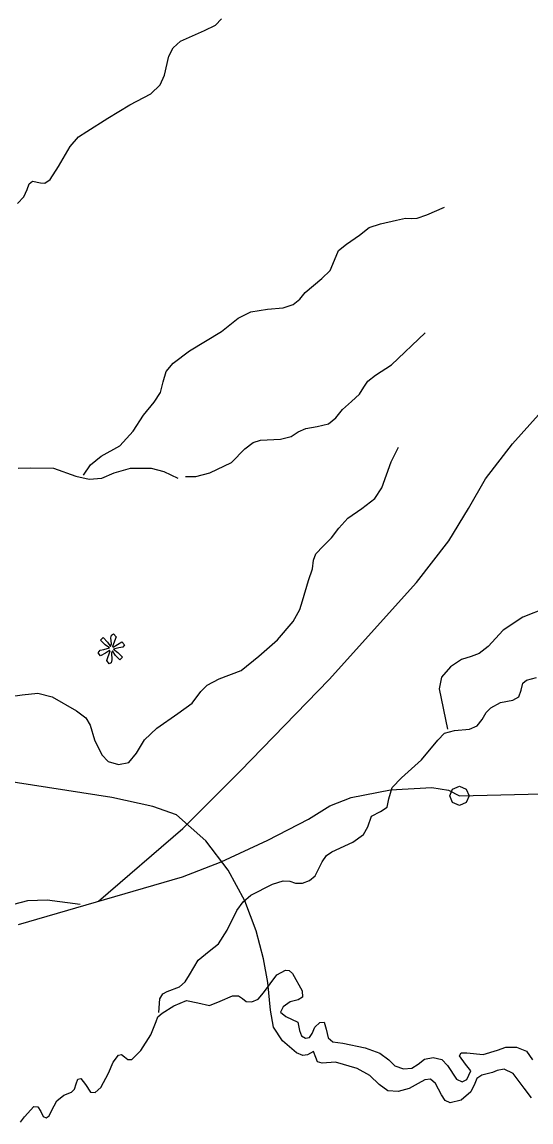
# Model space of a CAD drawing. Extents: x 59 to 518, y 17 to 555.
# Drawn here: x 373.7 to 405.3, y 345.6 to 413.7 of the extents above; entities that cross this region are included whole.
import ezdxf

# ---------------------------------------------------------------- set-up
doc = ezdxf.new("R2010")
doc.units = 0

msp = doc.modelspace()

# ---------------------------------------------------------------- linework, layer by layer
at = {"layer": '1'}
for p, q in [((385.047739, 413.202514), (385.743924, 413.527515)), ((385.743924, 413.527515), (386.111892, 413.925837)), ((383.561312, 412.547187), (385.047739, 413.202514)), ((382.839882, 411.612501), (383.119238, 412.121283)), ((383.119238, 412.121283), (383.561312, 412.547187)), ((382.579886, 410.438637), (382.839882, 411.612501)), ((382.301563, 409.83237), (382.579886, 410.438637)), ((381.733392, 409.283913), (382.301563, 409.83237)), ((380.423356, 408.591147), (381.733392, 409.283913)), ((379.051761, 407.76988), (380.423356, 408.591147)), ((377.755306, 406.948617), (379.051761, 407.76988)), ((376.729647, 406.024999), (377.252182, 406.611971)), ((377.252182, 406.611971), (377.755306, 406.948617)), ((376.010116, 404.793147), (376.729647, 406.024999)), ((375.485625, 403.972189), (376.010116, 404.793147)), ((374.189709, 403.709172), (374.395543, 403.869576)), ((374.395543, 403.869576), (374.883346, 403.766917)), ((375.160508, 403.754079), (375.485625, 403.972189)), ((373.859916, 402.911972), (374.06067, 403.356285)), ((374.06067, 403.356285), (374.189709, 403.709172)), ((374.883346, 403.766917), (375.160508, 403.754079)), ((373.457684, 402.496565), (373.859916, 402.911972)), ((398.833819, 401.78642), (399.93532, 402.261611)), ((395.248242, 401.0089), (395.96094, 401.2248)), ((395.96094, 401.2248), (396.943863, 401.462483)), ((396.943863, 401.462483), (397.504083, 401.589428)), ((397.504083, 401.589428), (397.8617, 401.570521)), ((397.8617, 401.570521), (398.23437, 401.581269)), ((398.23437, 401.581269), (398.833819, 401.78642)), ((393.855084, 399.982895), (394.66519, 400.53371)), ((394.66519, 400.53371), (395.248242, 401.0089)), ((393.364984, 399.573824), (393.855084, 399.982895)), ((393.1098, 398.97832), (393.364984, 399.573824)), ((392.85062, 398.352113), (393.1098, 398.97832)), ((391.29547, 396.99148), (392.332281, 397.855386)), ((392.332281, 397.855386), (392.85062, 398.352113)), ((390.55023, 396.246196), (390.967366, 396.574239)), ((390.967366, 396.574239), (391.29547, 396.99148)), ((387.148318, 395.39305), (387.933962, 395.787267)), ((387.933962, 395.787267), (388.96256, 395.95467)), ((388.96256, 395.95467), (389.922486, 396.031592)), ((389.922486, 396.031592), (390.55023, 396.246196)), ((386.11142, 394.57214), (387.148318, 395.39305)), ((384.12423, 393.36247), (386.11142, 394.57214)), ((396.65209, 392.498951), (398.72571, 394.486141)), ((383.109159, 392.606558), (384.12423, 393.36247)), ((382.666364, 392.098924), (383.109159, 392.606558)), ((395.658495, 391.872509), (396.65209, 392.498951)), ((404.132531, 387.618836), (408.391772, 392.358668)), ((382.48276, 391.46171), (382.666364, 392.098924)), ((395.169866, 391.502601), (395.658495, 391.872509)), ((382.318058, 390.785382), (382.48276, 391.46171)), ((394.666305, 390.698033), (394.92419, 391.116421)), ((394.92419, 391.116421), (395.169866, 391.502601)), ((381.942748, 390.198153), (382.318058, 390.785382)), ((393.599676, 389.731481), (394.157299, 390.230996)), ((394.157299, 390.230996), (394.666305, 390.698033)), ((381.27309, 389.38809), (381.942748, 390.198153)), ((393.19594, 389.215661), (393.599676, 389.731481)), ((380.635887, 388.40543), (381.27309, 389.38809)), ((392.734392, 388.849886), (393.19594, 389.215661)), ((379.80448, 387.48733), (380.635887, 388.40543)), ((390.425938, 388.076417), (390.86338, 388.35171)), ((390.86338, 388.35171), (391.325126, 388.571832)), ((391.325126, 388.571832), (392.029792, 388.686584)), ((392.029792, 388.686584), (392.734392, 388.849886)), ((387.558614, 387.304273), (388.07697, 387.70254)), ((388.07697, 387.70254), (388.53047, 387.833481)), ((388.53047, 387.833481), (389.761748, 387.89826)), ((389.761748, 387.89826), (390.425938, 388.076417)), ((402.476256, 385.440773), (404.132531, 387.618836)), ((377.994092, 386.320968), (378.648829, 386.839324)), ((378.648829, 386.839324), (379.80448, 387.48733)), ((386.71614, 386.450951), (387.558614, 387.304273)), ((396.630581, 386.505248), (397.084163, 387.401565)), ((377.558, 385.673), (377.994092, 386.320968)), ((385.387673, 385.824507), (386.71614, 386.450951)), ((396.047353, 384.896145), (396.630581, 386.505248)), ((373.494347, 386.098593), (374.278781, 386.1259)), ((374.278781, 386.1259), (375.702062, 386.113377)), ((375.702062, 386.113377), (377.075113, 385.612654)), ((377.075113, 385.612654), (377.911607, 385.434672)), ((377.911607, 385.434672), (378.681262, 385.497428)), ((378.681262, 385.497428), (379.461709, 385.814828)), ((379.461709, 385.814828), (380.46371, 386.113111)), ((380.46371, 386.113111), (381.754702, 386.103553)), ((381.754702, 386.103553), (382.529644, 385.893107)), ((382.529644, 385.893107), (383.402122, 385.497428)), ((383.865, 385.587), (384.516965, 385.600449)), ((384.516965, 385.600449), (385.387673, 385.824507)), ((395.616718, 384.225214), (396.047353, 384.896145)), ((401.404199, 383.599852), (402.476256, 385.440773)), ((394.805448, 383.610973), (395.616718, 384.225214)), ((393.94556, 383.012873), (394.805448, 383.610973)), ((400.200945, 381.611421), (401.404199, 383.599852)), ((393.369073, 382.390365), (393.94556, 383.012873)), ((392.931778, 381.788313), (393.369073, 382.390365)), ((392.397217, 381.267257), (392.931778, 381.788313)), ((398.189883, 379.035421), (400.200945, 381.611421)), ((391.814033, 380.403175), (391.959823, 380.810957)), ((391.959823, 380.810957), (392.397217, 381.267257)), ((391.742458, 379.866), (391.814033, 380.403175)), ((391.500723, 379.150597), (391.742458, 379.866)), ((391.12259, 377.897755), (391.500723, 379.150597)), ((392.783374, 373.017386), (398.189883, 379.035421)), ((390.539406, 376.623398), (390.952491, 377.349726)), ((390.952491, 377.349726), (391.12259, 377.897755)), ((406.242867, 377.465818), (404.774082, 376.871962)), ((389.56755, 375.478415), (390.539406, 376.623398)), ((404.774082, 376.871962), (403.564587, 376.083638)), ((403.564587, 376.083638), (402.635683, 375.06826)), ((378.614333, 375.457391), (378.77661, 375.624607)), ((378.885618, 375.16785), (378.614333, 375.457391)), ((378.77661, 375.624607), (379.04106, 375.343797)), ((379.04106, 375.343797), (379.232751, 375.062986)), ((379.250037, 375.599912), (379.281698, 375.76704)), ((379.288137, 375.220677), (379.250037, 375.599912)), ((379.281698, 375.76704), (379.419723, 375.856381)), ((379.582, 375.674), (379.357281, 375.072868)), ((379.391853, 375.028418), (379.924193, 375.35897)), ((379.419723, 375.856381), (379.582, 375.674)), ((379.924193, 375.35897), (380.097054, 375.171645)), ((388.4119, 374.463344), (389.56755, 375.478415)), ((378.469342, 374.673521), (378.576773, 374.843218)), ((378.607278, 374.496427), (378.469342, 374.673521)), ((378.576773, 374.843218), (378.813123, 374.881219)), ((378.921998, 374.659057), (378.607278, 374.496427)), ((378.813123, 374.881219), (379.156904, 374.974087)), ((379.156904, 374.974087), (378.885618, 375.16785)), ((379.16396, 374.821687), (378.921998, 374.659057)), ((378.991099, 374.196214), (379.205235, 374.787115)), ((379.205235, 374.787115), (379.16396, 374.821687)), ((379.232751, 375.062986), (379.288137, 375.220677)), ((379.343522, 374.787117), (379.288136, 374.678814)), ((379.288136, 374.678814), (379.319181, 374.230434)), ((379.536094, 374.513539), (379.343522, 374.787117)), ((379.357281, 375.072868), (379.391853, 375.028418)), ((379.753097, 374.974884), (379.409139, 374.900359)), ((379.409139, 374.900359), (379.685716, 374.697027)), ((379.685716, 374.697027), (379.962293, 374.412468)), ((379.989567, 375.016148), (379.753097, 374.974884)), ((380.097054, 375.171645), (379.989567, 375.016148)), ((402.082215, 374.625427), (401.577397, 374.441818)), ((402.635683, 375.06826), (402.082215, 374.625427)), ((379.13609, 373.994073), (378.991099, 374.196214)), ((379.27698, 374.060528), (379.13609, 373.994073)), ((379.319181, 374.230434), (379.27698, 374.060528)), ((379.796135, 374.23996), (379.536094, 374.513539)), ((379.962293, 374.412468), (379.796135, 374.23996)), ((387.32107, 373.577655), (388.4119, 374.463344)), ((400.987351, 374.264967), (400.2921, 373.804616)), ((401.577397, 374.441818), (400.987351, 374.264967)), ((385.971258, 373.059425), (387.32107, 373.577655)), ((400.2921, 373.804616), (399.742701, 373.166068)), ((384.81565, 372.281905), (385.219326, 372.678735)), ((385.219326, 372.678735), (385.971258, 373.059425)), ((387.262752, 367.339084), (392.783374, 373.017386)), ((399.742701, 373.166068), (399.590207, 372.454628)), ((404.687752, 372.367985), (404.775478, 372.793384)), ((404.775478, 372.793384), (405.000885, 372.983801)), ((405.000885, 372.983801), (405.638133, 373.145858)), ((372.858078, 371.948177), (373.753928, 372.0765)), ((373.753928, 372.0765), (374.726177, 372.166326)), ((374.726177, 372.166326), (375.60182, 371.948177)), ((375.60182, 371.948177), (377.128108, 371.07589)), ((384.282427, 371.561045), (384.81565, 372.281905)), ((399.590207, 372.454628), (400.108436, 369.949208)), ((404.169347, 371.752477), (404.533853, 371.942789)), ((404.533853, 371.942789), (404.687752, 372.367985)), ((383.40207, 370.921945), (384.282427, 371.561045)), ((402.50469, 370.98305), (402.797621, 371.266528)), ((402.797621, 371.266528), (403.391652, 371.590464)), ((403.391652, 371.590464), (404.169347, 371.752477)), ((377.128108, 371.07589), (377.694039, 370.649254)), ((377.694039, 370.649254), (377.96225, 370.203337)), ((382.097372, 370.001111), (383.40207, 370.921945)), ((401.949959, 370.154118), (402.268412, 370.553654)), ((402.268412, 370.553654), (402.50469, 370.98305)), ((377.96225, 370.203337), (378.24262, 369.279592)), ((381.343339, 369.2775), (382.097372, 370.001111)), ((399.924874, 369.689747), (400.540512, 369.862564)), ((400.540512, 369.862564), (401.469416, 369.94895)), ((401.469416, 369.94895), (401.949959, 370.154118)), ((378.24262, 369.279592), (378.68121, 368.355847)), ((380.83421, 368.458505), (381.343339, 369.2775)), ((398.510108, 368.059038), (399.503702, 369.257904)), ((399.503702, 369.257904), (399.924874, 369.689747)), ((380.367529, 367.87945), (380.83421, 368.458505)), ((378.68121, 368.355847), (379.08955, 367.953235)), ((379.08955, 367.953235), (379.718816, 367.752731)), ((379.718816, 367.752731), (380.367529, 367.87945)), ((397.257222, 366.924994), (398.510108, 368.059038)), ((383.706099, 363.793852), (387.262752, 367.339084)), ((379.315926, 365.713002), (372.54252, 366.759168)), ((396.674125, 366.341767), (397.257222, 366.924994)), ((400.432239, 366.24301), (400.855571, 366.417899)), ((400.855571, 366.417899), (401.275946, 366.242862)), ((381.844157, 365.168341), (379.315926, 365.713002)), ((394.133314, 365.706803), (396.574161, 366.190395)), ((396.479701, 365.628894), (396.674125, 366.341767)), ((396.574161, 366.190395), (399.145249, 366.332542)), ((399.145249, 366.332542), (400.168903, 366.178091)), ((400.168903, 366.178091), (400.852242, 365.8213)), ((400.257614, 365.821), (400.432239, 366.24301)), ((400.432239, 365.399167), (400.257614, 365.821)), ((400.852242, 365.8213), (415.231692, 366.143341)), ((401.275946, 366.242862), (401.45, 365.821)), ((401.45, 365.821), (401.275949, 365.399167)), ((383.31915, 364.643784), (381.844157, 365.168341)), ((391.49929, 364.374588), (392.817042, 365.19371)), ((392.817042, 365.19371), (394.133314, 365.706803)), ((395.961472, 364.851373), (396.382511, 365.11062)), ((396.382511, 365.11062), (396.479701, 365.628894)), ((400.855571, 365.224454), (400.432239, 365.399167)), ((401.275949, 365.399167), (400.855571, 365.224454)), ((385.138416, 363.03361), (383.31915, 364.643784)), ((388.967896, 363.066911), (391.49929, 364.374588)), ((395.183599, 363.900992), (395.410478, 364.570519)), ((395.410478, 364.570519), (395.961472, 364.851373)), ((378.491349, 359.293832), (383.706099, 363.793852)), ((394.905517, 363.427185), (395.183599, 363.900992)), ((386.529218, 361.221474), (385.138416, 363.03361)), ((386.080107, 361.723646), (388.967896, 363.066911)), ((394.25487, 362.961415), (394.905517, 363.427185)), ((392.605259, 362.116427), (392.937469, 362.345952)), ((392.937469, 362.345952), (394.25487, 362.961415)), ((383.693172, 360.79776), (386.080107, 361.723646)), ((391.900659, 360.876992), (392.354109, 361.741118)), ((392.354109, 361.741118), (392.605259, 362.116427)), ((387.549762, 359.322483), (386.529218, 361.221474)), ((373.529272, 357.85807), (383.693172, 360.79776)), ((387.926279, 359.66732), (389.265419, 360.358586)), ((389.265419, 360.358586), (389.918783, 360.566438)), ((389.918783, 360.566438), (390.345269, 360.531271)), ((390.345269, 360.531271), (390.685533, 360.403174)), ((390.685533, 360.403174), (391.122964, 360.412694)), ((391.122964, 360.412694), (391.560396, 360.567932)), ((391.560396, 360.567932), (391.900659, 360.876992)), ((387.453819, 359.25704), (387.926279, 359.66732)), ((373.23738, 359.11775), (374.110811, 359.334294)), ((374.110811, 359.334294), (375.291687, 359.387227)), ((375.291687, 359.387227), (377.34335, 359.11775)), ((387.062287, 358.717115), (387.453819, 359.25704)), ((388.258251, 357.451741), (387.549762, 359.322483)), ((386.457319, 357.50762), (387.062287, 358.717115)), ((385.928243, 356.665102), (386.457319, 357.50762)), ((388.712889, 355.724355), (388.258251, 357.451741)), ((384.664596, 355.639097), (385.334079, 356.21152)), ((385.334079, 356.21152), (385.928243, 356.665102)), ((384.124759, 354.74256), (384.664596, 355.639097)), ((388.97188, 354.255429), (388.712889, 355.724355)), ((389.544373, 354.742612), (390.062729, 355.028753)), ((390.062729, 355.028753), (390.303661, 355.003725)), ((390.303661, 355.003725), (390.516229, 354.828823)), ((390.516229, 354.828823), (391.110438, 353.74893)), ((383.498317, 353.997408), (383.860122, 354.30116)), ((383.860122, 354.30116), (384.124759, 354.74256)), ((388.701899, 353.619503), (389.544373, 354.742612)), ((389.13574, 352.553384), (388.97188, 354.255429)), ((382.288779, 353.252211), (382.466936, 353.551857)), ((382.466936, 353.551857), (382.742229, 353.70575)), ((382.742229, 353.70575), (383.498317, 353.997408)), ((388.378044, 353.225165), (388.701899, 353.619503)), ((391.110438, 353.74893), (391.136097, 353.346649)), ((382.224, 352.41), (382.288779, 353.252211)), ((382.424684, 352.371997), (383.151669, 352.810939)), ((383.151669, 352.810939), (383.936599, 353.151104)), ((383.936599, 353.151104), (384.641089, 353.014491)), ((384.641089, 353.014491), (385.364766, 352.831091)), ((385.364766, 352.831091), (386.023619, 353.100921)), ((386.023619, 353.100921), (386.779707, 353.446643)), ((386.779707, 353.446643), (387.16582, 353.441241)), ((387.16582, 353.441241), (387.406149, 353.273782)), ((387.406149, 353.273782), (387.632968, 353.084716)), ((387.632968, 353.084716), (387.989333, 353.057707)), ((387.989333, 353.057707), (388.378044, 353.225165)), ((390.363879, 353.061814), (389.922461, 352.766182)), ((390.86195, 353.187353), (390.363879, 353.061814)), ((391.136097, 353.346649), (390.86195, 353.187353)), ((382.052769, 351.857383), (382.157897, 352.141214)), ((382.157897, 352.141214), (382.424684, 352.371997)), ((389.335279, 351.494872), (389.13574, 352.553384)), ((389.922461, 352.766182), (389.756408, 352.421933)), ((389.756408, 352.421933), (390.084429, 352.150543)), ((390.084429, 352.150543), (390.840386, 351.815802)), ((381.719615, 351.022974), (382.052769, 351.857383)), ((389.882216, 350.652264), (389.335279, 351.494872)), ((390.840386, 351.815802), (390.94838, 351.286592)), ((391.725901, 351.113731), (391.897356, 351.506669)), ((391.897356, 351.506669), (392.190288, 351.794237)), ((392.190288, 351.794237), (392.467014, 351.806375)), ((392.467014, 351.806375), (392.589852, 351.373022)), ((381.09886, 350.045163), (381.719615, 351.022974)), ((390.94838, 351.286592), (391.057713, 350.968079)), ((391.057713, 350.968079), (391.304729, 350.81149)), ((391.304729, 350.81149), (391.56795, 350.849237)), ((391.56795, 350.849237), (391.725901, 351.113731)), ((392.589852, 351.373022), (392.715441, 350.837088)), ((392.715441, 350.837088), (393.011156, 350.584654)), ((390.746519, 349.918135), (389.882216, 350.652264)), ((393.011156, 350.584654), (393.626662, 350.509071)), ((393.626662, 350.509071), (395.019956, 350.217413)), ((395.019956, 350.217413), (395.923075, 349.889353)), ((402.331553, 349.796287), (403.217242, 350.076921)), ((403.217242, 350.076921), (403.73691, 350.261941)), ((403.73691, 350.261941), (404.394325, 350.260629)), ((404.394325, 350.260629), (405.003125, 350.016298)), ((379.384716, 349.330084), (379.724308, 349.765367)), ((379.724308, 349.765367), (379.914494, 349.806283)), ((379.914494, 349.806283), (380.100148, 349.663811)), ((380.100148, 349.663811), (380.303375, 349.495443)), ((380.303375, 349.495443), (380.546455, 349.496904)), ((380.546455, 349.496904), (381.09886, 350.045163)), ((391.14616, 349.745308), (390.746519, 349.918135)), ((391.437256, 349.788313), (391.14616, 349.745308)), ((391.8041, 349.98287), (391.437256, 349.788313)), ((391.955838, 349.615452), (391.8041, 349.98287)), ((392.06413, 349.351846), (391.955838, 349.615452)), ((395.923075, 349.889353), (396.477802, 349.472261)), ((396.477802, 349.472261), (396.85858, 349.103631)), ((398.292482, 349.21297), (398.685211, 349.515477)), ((398.685211, 349.515477), (399.231927, 349.623515)), ((399.231927, 349.623515), (399.762502, 349.504673)), ((399.762502, 349.504673), (400.106812, 349.12654)), ((400.851919, 349.720572), (400.950503, 349.905466)), ((401.230052, 349.21297), (400.851919, 349.720572)), ((400.950503, 349.905466), (401.316482, 349.90406)), ((401.316482, 349.90406), (402.331553, 349.796287)), ((405.003125, 350.016298), (405.376942, 349.472261)), ((379.109065, 348.650942), (379.384716, 349.330084)), ((392.345392, 349.277184), (392.06413, 349.351846)), ((393.165158, 349.327586), (392.345392, 349.277184)), ((394.519997, 348.938782), (393.165158, 349.327586)), ((395.289129, 348.501443), (394.519997, 348.938782)), ((396.85858, 349.103631), (397.385142, 348.9214)), ((397.385142, 348.9214), (397.911705, 348.949776)), ((397.911705, 348.949776), (398.292482, 349.21297)), ((400.106812, 349.12654), (400.679104, 348.273481)), ((401.564705, 348.802602), (401.230052, 349.21297)), ((401.316482, 348.262589), (401.564705, 348.802602)), ((402.900738, 348.694352), (402.2455, 348.521403)), ((403.189923, 348.816659), (402.900738, 348.694352)), ((403.620097, 348.895743), (403.189923, 348.816659)), ((404.180512, 348.629216), (403.620097, 348.895743)), ((377.09343, 347.995171), (377.19665, 348.27596)), ((377.19665, 348.27596), (377.380238, 348.311083)), ((377.380238, 348.311083), (377.667045, 347.947546)), ((378.620954, 347.756694), (379.109065, 348.650942)), ((395.874838, 347.945406), (395.289129, 348.501443)), ((398.712426, 348.243382), (398.293828, 348.002909)), ((399.055518, 348.283895), (398.712426, 348.243382)), ((399.377246, 348.011143), (399.055518, 348.283895)), ((399.731748, 347.311819), (399.377246, 348.011143)), ((400.679104, 348.273481), (401.018034, 348.118232)), ((401.018034, 348.118232), (401.316482, 348.262589)), ((401.936187, 348.321588), (401.805368, 348.002909)), ((402.2455, 348.521403), (401.936187, 348.321588)), ((404.860418, 347.71469), (404.180512, 348.629216)), ((376.333196, 347.279739), (376.802742, 347.476588)), ((376.802742, 347.476588), (376.995579, 347.662127)), ((376.995579, 347.662127), (377.09343, 347.995171)), ((377.667045, 347.947546), (377.983266, 347.476412)), ((377.983266, 347.476412), (378.277487, 347.457903)), ((378.277487, 347.457903), (378.620954, 347.756694)), ((396.405401, 347.557319), (395.874838, 347.945406)), ((397.061048, 347.520398), (396.405401, 347.557319)), ((397.728337, 347.710358), (397.061048, 347.520398)), ((398.293828, 348.002909), (397.728337, 347.710358)), ((401.554241, 347.498101), (400.962894, 346.987836)), ((401.805368, 348.002909), (401.554241, 347.498101)), ((405.313644, 347.123111), (404.860418, 347.71469)), ((375.569434, 346.32583), (375.896811, 346.946056)), ((375.896811, 346.946056), (376.333196, 347.279739)), ((399.969638, 346.95644), (399.731748, 347.311819)), ((400.274379, 346.812334), (399.969638, 346.95644)), ((400.962894, 346.987836), (400.274379, 346.812334)), ((373.900093, 345.944831), (374.472518, 346.57639)), ((374.472518, 346.57639), (374.731693, 346.561375)), ((374.731693, 346.561375), (374.902333, 346.278205)), ((374.902333, 346.278205), (375.045957, 345.970627)), ((375.045957, 345.970627), (375.23456, 345.890855)), ((375.23456, 345.890855), (375.423825, 346.016665)), ((375.423825, 346.016665), (375.569434, 346.32583)), ((373.644809, 345.626582), (373.900093, 345.944831))]:
    msp.add_line(p, q, dxfattribs=at)

doc.saveas('drawing.dxf')
